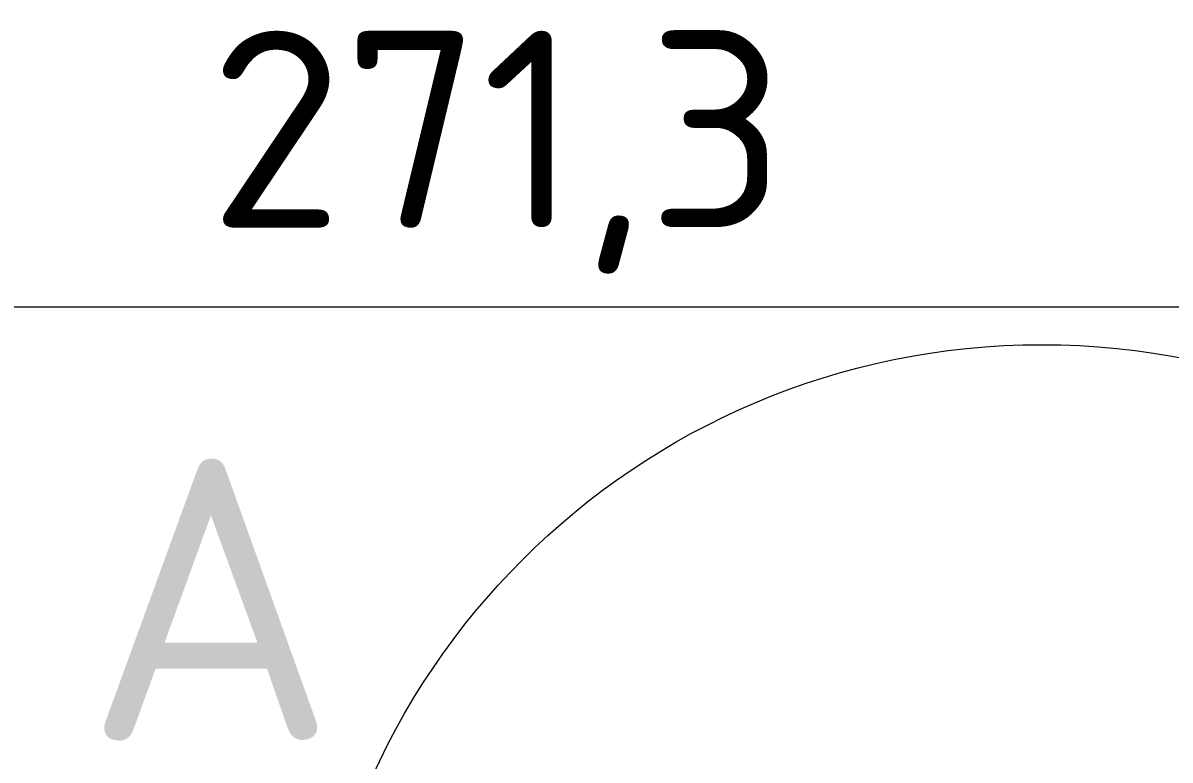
# Model space of a CAD drawing. Header units: millimetres. Extents: x 0 to 2208, y 0 to 420.
# Drawn here: x 99.21 to 119.59, y 250.27 to 263.37 of the extents above; entities that cross this region are included whole.
import ezdxf
from ezdxf.enums import TextEntityAlignment as Align

# ---------------------------------------------------------------- set-up
doc = ezdxf.new("R2010")
doc.units = ezdxf.units.MM
for name, color, linetype, lineweight in [('04-COTA', 3, 'CONTINUOUS', 18), ('06-TEXTO', 7, 'CONTINUOUS', 25), ('08-FINA', 5, 'CONTINUOUS', 18)]:
    doc.layers.add(name, color=color, linetype=linetype, lineweight=lineweight)
doc.styles.add('ISO3098', font='isocpeur.ttf')
doc.dimstyles.new('FLAMA-IRAM', dxfattribs={"dimtxt": 3.5, "dimasz": 3.5, "dimexe": 2, "dimexo": 1.5, "dimgap": 1, "dimtad": 1, "dimdec": 1, "dimtxsty": 'ISO3098', "dimblk": 'IRAM_FLECHA', "dimblk1": 'IRAM_FLECHA', "dimblk2": 'IRAM_FLECHA', "dimcen": 2.5, "dimclrd": 256, "dimclre": 256, "dimclrt": 256, "dimazin": 3, "dimtfac": 1, "dimtmove": 0, "dimatfit": 3, "dimlwd": 18, "dimlwe": 18})

# ---------------------------------------------------------------- blocks, each defined once
blk = doc.blocks.new('IRAM_FLECHA')
blk.add_solid([(0, 0), (-1, 0.125), (-1, -0.125)])

msp = doc.modelspace()

# ---------------------------------------------------------------- linework, layer by layer
at = {"layer": '08-FINA'}
msp.add_circle((117.313, 244.597), 13.05, dxfattribs=at)

# ---------------------------------------------------------------- texts
at = {"layer": '06-TEXTO', "style": 'ISO3098'}
msp.add_text('A', height=5, dxfattribs=at).set_placement((102.547, 253.122), align=Align.MIDDLE_CENTER)

# ---------------------------------------------------------------- dimensions: what is measured, and where the dimension line sits
at = {"layer": '04-COTA'}
msp.add_linear_dim(base=(80.513, 258.318), p1=(80.513, 249.318), p2=(134.767, 249.318), dimstyle='FLAMA-IRAM', override={"dimlfac": 5}, dxfattribs=at).render()

doc.saveas('drawing.dxf')
